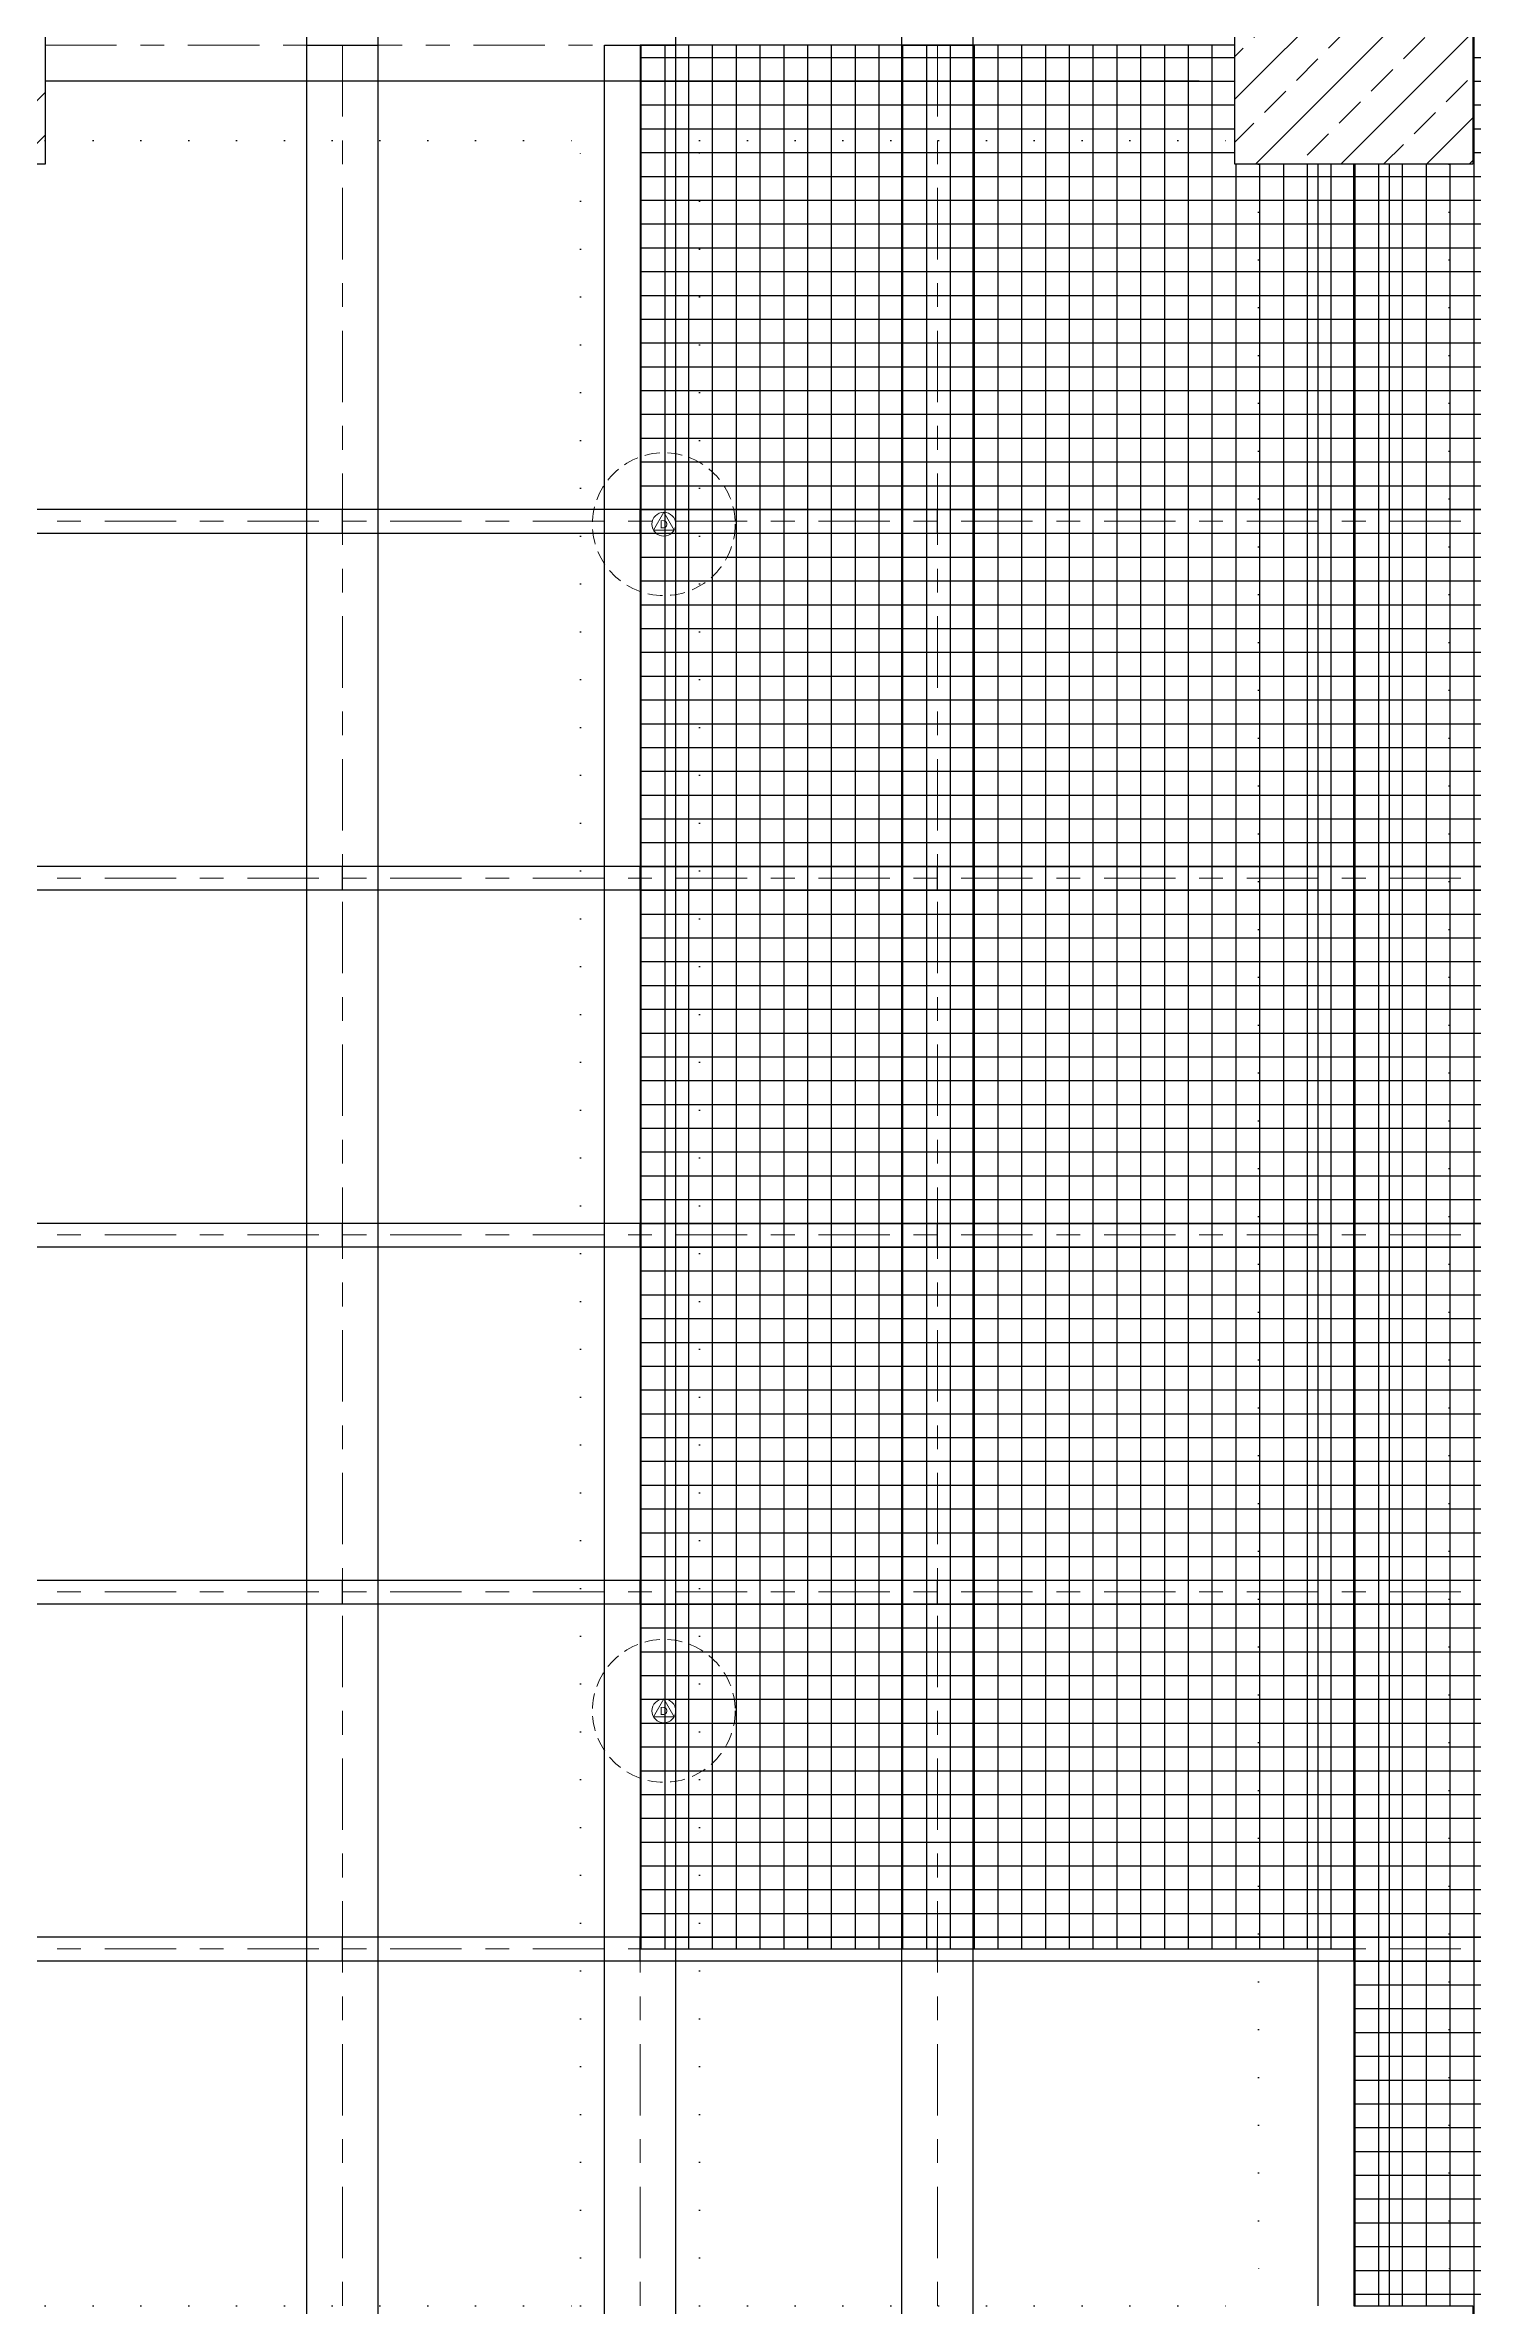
# Model space of a CAD drawing. Header units: centimetres. Extents: x 405564 to 502064, y 46284 to 60634.
# Drawn here: x 445950 to 446550, y 53533 to 54483 of the extents above; entities that cross this region are included whole.
import ezdxf
from ezdxf.enums import TextEntityAlignment as Align

# ---------------------------------------------------------------- set-up
doc = ezdxf.new("R2010")
doc.units = ezdxf.units.CM
for name, pattern in [('ACAD_ISO07W100', [3, 0, -3]), ('DOT', [0.25, 0, -0.25]), ('HIDDEN', [9.525, 6.35, -3.175]), ('XKITLINE03', [6, 3, -1, 1, -1])]:
    doc.linetypes.add(name, pattern=pattern)
doc.layers.get('0').update_dxf_attribs({"color": 8, "lineweight": 9})
doc.layers.add('0-KRCN-AYDINLATMA-130426', color=8, linetype='Continuous', lineweight=9)
doc.layers.add('0-KRCN-MİMARİ-220526', color=8, linetype='Continuous', lineweight=9)
for name, color, linetype in [('AS_DOS_TERAS_UST', 8, 'ACAD_ISO07W100'), ('AS_PRFL_CELIK', 8, 'Continuous'), ('AS_PRFL_CELIK AKS', 8, 'Continuous'), ('AS_PRFL_CELIK KEDI YOLU', 8, 'Continuous'), ('AS_PRFL_CELIK PLATFORM IZGARA', 8, 'Continuous'), ('AS_TA_BETONARME', 5, 'Continuous'), ('AS_TA_TARAMA', 8, 'Continuous')]:
    doc.layers.add(name, color=color, linetype=linetype)
doc.styles.add('2', font='arial.ttf', dxfattribs={"width": 0.9, "height": 200})
pattern_1 = [(0, (-443149.746, -16832.563), (0, 10), []), (90, (-443149.746, -16832.563), (-10, 6e-16), [])]
pattern_2 = [(225, (17560.68, -7819.299), (17.96051, -17.96051), []), (225, (17542.72, -7819.299), (17.96051, -17.96051), [12.7, -6.35])]

# ---------------------------------------------------------------- blocks, each defined once
blk = doc.blocks.new('KD')
at = {"layer": '0-KRCN-AYDINLATMA-130426'}
for p, q in [((0, 5), (-4.33, -2.5)), ((4.33, -2.5), (0, 5)), ((4.33, -2.5), (-4.33, -2.5))]:
    blk.add_line(p, q, dxfattribs=at)
at = {"layer": '0-KRCN-AYDINLATMA-130426', "linetype": 'HIDDEN'}
blk.add_circle((0, 0), 30, dxfattribs=at)
at = {"layer": '0-KRCN-AYDINLATMA-130426'}
blk.add_circle((0, 0), 5, dxfattribs=at)
at = {"layer": '0-KRCN-AYDINLATMA-130426', "style": '2'}
blk.add_text('D', height=3.36, dxfattribs=at).set_placement((0, 0), align=Align.MIDDLE_CENTER)
blk = doc.blocks.new('G$C27E741DA')
at = {"layer": '0-KRCN-AYDINLATMA-130426'}
for p in [(8145.68, 7147.24), (8145.68, 6648.55)]:
    blk.add_blockref('KD', p, dxfattribs=at)
blk = doc.blocks.new('PLATFORM IZGARASI VE KEDI YOLU YERLESIMI')
at = {"layer": 'AS_PRFL_CELIK KEDI YOLU', "transparency": 33554687}
h = blk.add_hatch(dxfattribs=at)
h.set_pattern_fill('_USER', color=15, scale=10, double=1, pattern_type=0)
h.set_pattern_definition(pattern_1)
h.paths.add_polyline_path([(7550, -2400), (7500, -2400), (7500, -2300), (7550, -2300), (7550, -1900), (7975, -1900), (7975, -2175), (8100, -2175), (8100, -1900), (8100, -1800), (8100, -1250), (7975, -1250), (7975, -1800), (7125, -1800), (7125, -950), (7250, -950), (7250, -750), (7125, -750), (7125, -800), (6050, -800), (6050, -750), (5924.58, -750), (5924.58, -800), (3050, -800), (3050, -550), (2925, -550), (2925, -800), (1975, -800), (1975, -550), (1850, -550), (1850, -800), (1125, -800), (1125, -900), (1250, -900), (1250, -950), (1375, -950), (1375, -900), (6950, -900), (6950, -1250), (6775, -1250), (6775, -1400), (6950, -1400), (6950, -1700), (7000, -1700), (7000, -1800), (3900, -1800), (3900, -1700), (3950, -1700), (3950, -1550), (3775, -1550), (3775, -1800), (614.97, -1800), (614.97, -1900), (1190, -1900), (1190, -1940), (1290, -1940), (1290, -1900), (2450, -1900), (2450, -2175), (1725, -2175), (1725, -2700), (1550, -2700), (1550, -2850), (1850, -2850), (1850, -2275), (2575, -2275), (2575, -1900), (3350, -1900), (3350, -2300), (3400, -2300), (3400, -2400), (3350, -2400), (3350, -3300), (3400, -3300), (3400, -3400), (3350, -3400), (3350, -3556.25), (3525, -3556.25), (3525, -3000), (3650, -3000), (3650, -2850), (3525, -2850), (3525, -1900), (4850, -1900), (4850, -2350), (4725, -2350), (4725, -2545), (4850, -2545), (4850, -2850), (4975, -2850), (4975, -1900), (7375, -1900), (7375, -2350), (7000, -2350), (7000, -2400), (6950, -2400), (6950, -3000), (6775, -3000), (6775, -2850), (6650, -2850), (6650, -3000), (6650, -3150), (6950, -3150), (6950, -3300), (7000, -3300), (7000, -3400), (6950, -3400), (6950, -4337.5), (6525, -4337.5), (6525, -4493.75), (7125, -4493.75), (7125, -3712.5), (7250, -3712.5), (7250, -3556.25), (7125, -3556.25), (7125, -2550), (7375, -2550), (7375, -2700), (7975, -2700), (7975, -3000), (8100, -3000), (8100, -2550), (7550, -2550)])
at = {"layer": 'AS_PRFL_CELIK PLATFORM IZGARA', "transparency": 33554687}
h = blk.add_hatch(dxfattribs=at)
h.set_pattern_fill('_USER', color=256, scale=10, double=1, pattern_type=0)
h.set_pattern_definition(pattern_1)
h.paths.add_polyline_path([(3350, -2400), (3300, -2400), (3300, -2350), (3050, -2350), (3050, -3150), (3350, -3150)])
at = {"layer": 'AS_PRFL_CELIK KEDI YOLU', "color": 4}
blk.add_lwpolyline([(1850, -2275), (2575, -2275), (2575, -1900), (3350, -1900), (3350, -2300), (3400, -2300), (3400, -2400), (3350, -2400), (3350, -3300), (3400, -3300), (3400, -3400), (3350, -3400), (3350, -3556.25), (3525, -3556.25), (3525, -3000), (3650, -3000), (3650, -2850), (3525, -2850), (3525, -1900), (4850, -1900)], dxfattribs=at)
at = {"layer": 'AS_PRFL_CELIK PLATFORM IZGARA'}
blk.add_lwpolyline([(3350, -2400), (3300, -2400), (3300, -2350), (3050, -2350), (3050, -3150), (3350, -3150)], close=True, dxfattribs=at)
blk = doc.blocks.new('A$C48c69b65')
at = {"layer": 'AS_PRFL_CELIK'}
for p, q in [((2910, -2350), (2910, -1750)), ((2940, -2350), (2940, -1750)), ((3065, -2350), (3065, -1750)), ((3160, -2350), (3160, -1750)), ((3190, -2350), (3190, -1750)), ((2910, -2350), (2940, -2350)), ((2910, -3350), (2910, -2350)), ((2910, -2350), (2940, -2350)), ((2940, -3350), (2940, -2350)), ((3035, -2350), (3065, -2350)), ((3035, -3350), (3035, -2350)), ((3035, -2350), (3065, -2350)), ((3065, -3350), (3065, -2350)), ((3160, -2350), (3190, -2350)), ((3160, -3350), (3160, -2350)), ((3160, -2350), (3190, -2350)), ((3190, -3350), (3190, -2350)), ((2800, -2365), (3285, -2365)), ((3335, -3300), (3335, -2400)), ((3365, -3300), (3365, -2400)), ((50, -2545), (7535, -2545)), ((2925, -2555), (2925, -2545)), ((3050, -2555), (3050, -2545)), ((3175, -2555), (3175, -2545)), ((3350, -2555), (3350, -2545)), ((50, -2555), (7535, -2555)), ((50, -2695), (7535, -2695)), ((2925, -2705), (2925, -2695)), ((3050, -2705), (3050, -2695)), ((3175, -2705), (3175, -2695)), ((3350, -2705), (3350, -2695)), ((50, -2705), (7535, -2705)), ((50, -2845), (7535, -2845)), ((2925, -2855), (2925, -2845)), ((3050, -2855), (3050, -2845)), ((3175, -2855), (3175, -2845)), ((3350, -2855), (3350, -2845)), ((50, -2855), (7535, -2855)), ((50, -2995), (7535, -2995)), ((2925, -3005), (2925, -2995)), ((3050, -3005), (3050, -2995)), ((3175, -3005), (3175, -2995)), ((3350, -3005), (3350, -2995)), ((50, -3005), (7535, -3005)), ((50, -3145), (7535, -3145)), ((2925, -3155), (2925, -3145)), ((3050, -3155), (3050, -3145)), ((3175, -3155), (3175, -3145)), ((3350, -3155), (3350, -3145)), ((50, -3155), (7535, -3155))]:
    blk.add_line(p, q, dxfattribs=at)
at = {"layer": 'AS_PRFL_CELIK AKS', "linetype": 'XKITLINE03', "lineweight": 0, "ltscale": 10}
for p, q in [((2925, -1750), (2925, -2350)), ((3050, -1750), (3050, -2350)), ((3175, -1750), (3175, -2350)), ((2800, -2350), (3285, -2350)), ((2925, -2350), (2925, -3350)), ((3050, -2350), (3050, -3350)), ((3175, -2350), (3175, -3350)), ((3350, -3300), (3350, -2400)), ((7535, -2550), (50, -2550)), ((7535, -2700), (50, -2700)), ((7535, -2850), (50, -2850)), ((7535, -3000), (50, -3000)), ((7535, -3150), (50, -3150))]:
    blk.add_line(p, q, dxfattribs=at)
blk = doc.blocks.new('A$C6A10300A')
at = {"layer": 'AS_PRFL_CELIK'}
blk.add_blockref('PLATFORM IZGARASI VE KEDI YOLU YERLESIMI', (5085.68, -3801.45), dxfattribs=at)
at = {"layer": 'AS_TA_TARAMA'}
h = blk.add_hatch(dxfattribs=at)
h.set_pattern_fill('ANSI33', color=256, scale=4, angle=180)
h.set_pattern_definition(pattern_2)
h.paths.add_polyline_path([(7785.68, -6101.45), (7885.68, -6101.45), (7885.68, -6201.45), (7785.68, -6201.45)])
h = blk.add_hatch(dxfattribs=at)
h.set_pattern_fill('ANSI33', color=256, scale=4, angle=180)
h.set_pattern_definition(pattern_2)
h.paths.add_polyline_path([(8385.68, -6101.45), (8485.68, -6101.45), (8485.68, -6201.45), (8385.68, -6201.45)])
at = {"layer": 'AS_DOS_TERAS_UST', "linetype": 'DOT', "ltscale": 80}
for p, q in [((7885.68, -6191.45), (8110.68, -6191.45)), ((8110.68, -7101.45), (8110.68, -6191.45)), ((8160.68, -6191.45), (8385.68, -6191.45)), ((8160.68, -7101.45), (8160.68, -6191.45)), ((8395.68, -6201.45), (8395.68, -7101.45)), ((8475.68, -6201.45), (8475.68, -7101.45)), ((7885.68, -7101.45), (8110.68, -7101.45)), ((8160.68, -7101.45), (8385.68, -7101.45))]:
    blk.add_line(p, q, dxfattribs=at)
at = {"layer": 'AS_TA_BETONARME'}
for points in [[(7785.68, -6101.45), (7885.68, -6101.45), (7885.68, -6201.45), (7785.68, -6201.45)], [(8385.68, -6101.45), (8485.68, -6101.45), (8485.68, -6201.45), (8385.68, -6201.45)]]:
    blk.add_lwpolyline(points, close=True, dxfattribs=at)
blk.add_blockref('A$C48c69b65', (5085.68, -3801.45))

msp = doc.modelspace()

# ---------------------------------------------------------------- block references
at = {"layer": '0-KRCN-AYDINLATMA-130426'}
msp.add_blockref('G$C27E741DA', (438064.07, 47134.02), dxfattribs=at)

# ---------------------------------------------------------------- next in the draw order: block references
at = {"layer": '0-KRCN-MİMARİ-220526'}
msp.add_blockref('A$C6A10300A', (438064.07, 60634.02), dxfattribs=at)

doc.saveas('drawing.dxf')
